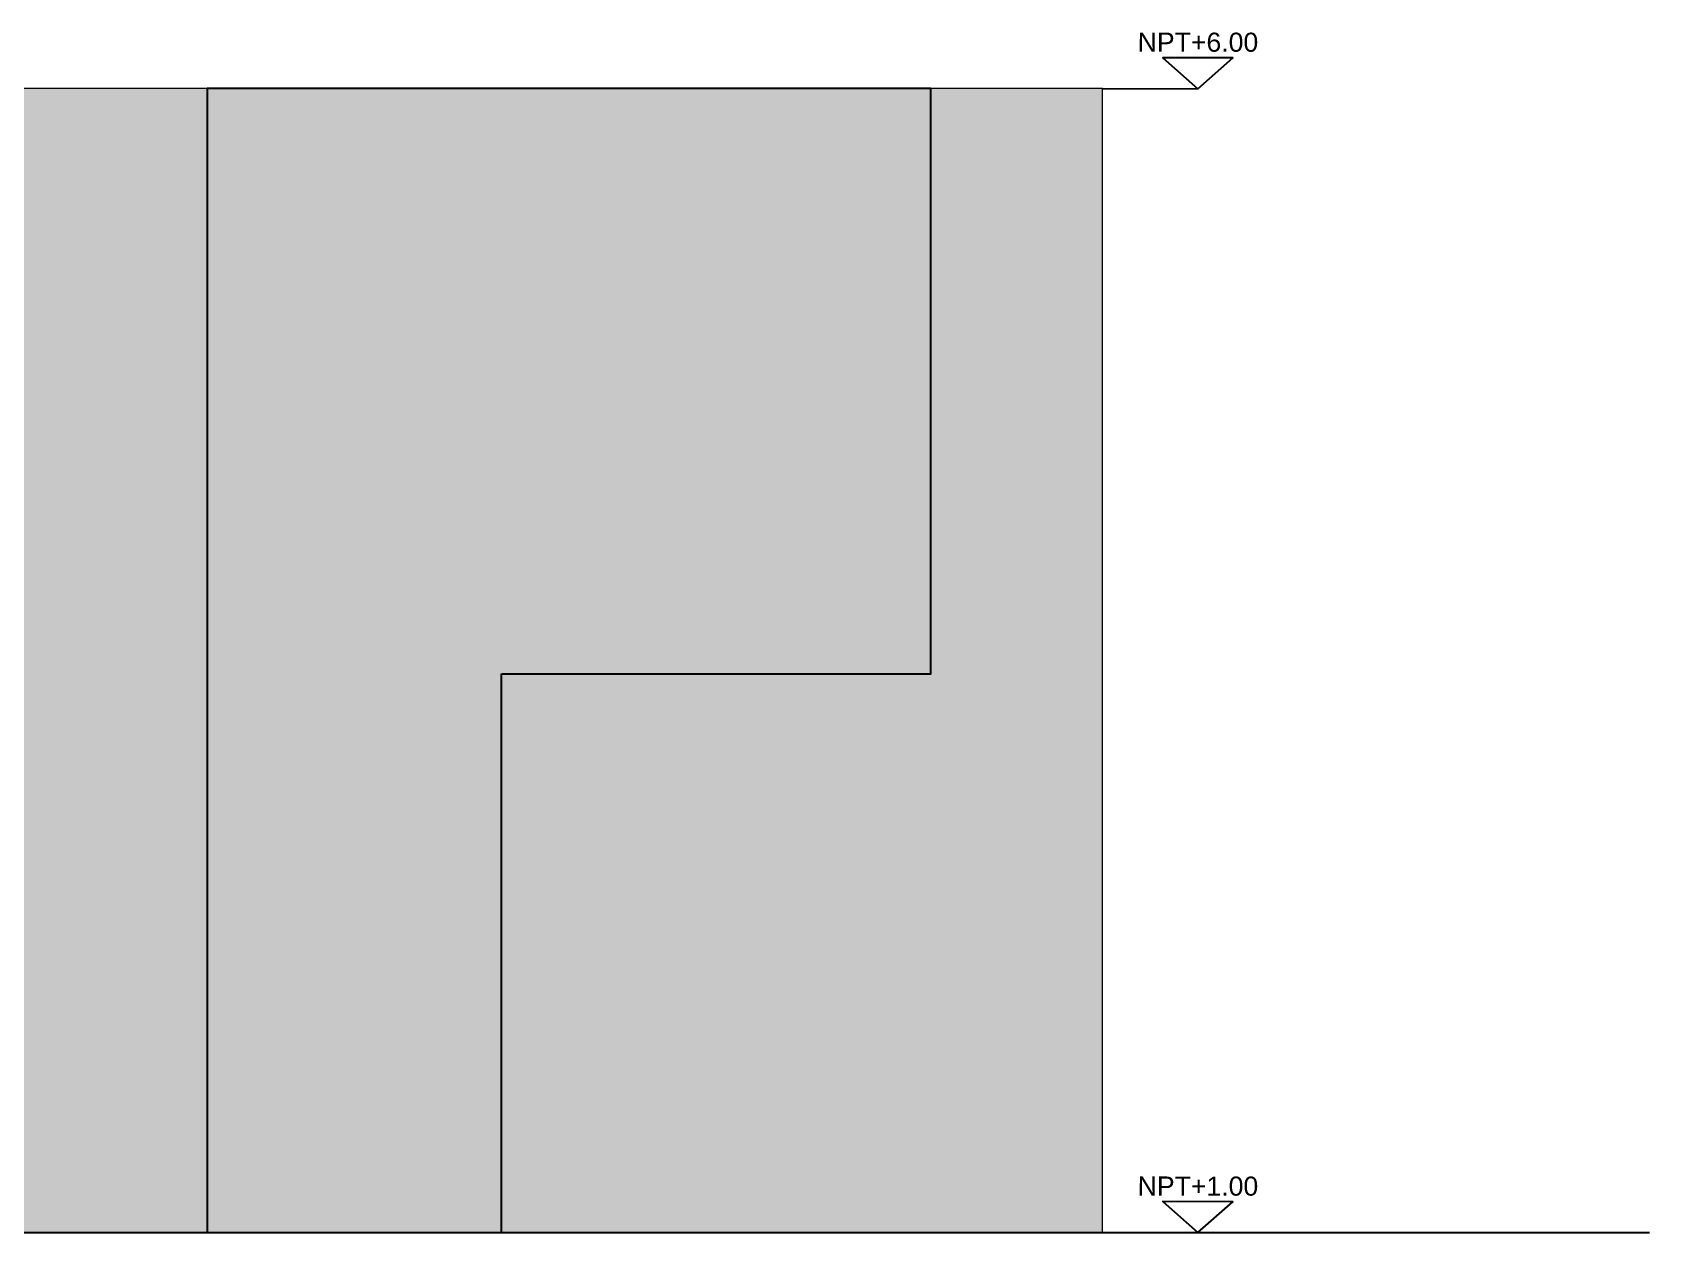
# Model space of a CAD drawing. Header units: millimetres. Extents: x 3463 to 12248, y 1379 to 3914.
# Drawn here: x 8213 to 9061, y 3285 to 3914 of the extents above; entities that cross this region are included whole.
import ezdxf
from ezdxf.enums import TextEntityAlignment as Align

# ---------------------------------------------------------------- set-up
doc = ezdxf.new("R2010")
doc.units = ezdxf.units.MM
doc.layers.add('A-ANNO-SYMB', color=3, linetype='Continuous')
doc.layers.add('A-ANNO-TEXT', color=3, linetype='Continuous')
doc.layers.add('MURO', color=1, linetype='Continuous', lineweight=25)
doc.layers.add('vetro', color=140, linetype='Continuous', lineweight=15)
doc.styles.add('ARIAL', font='Arial.ttf')

msp = doc.modelspace()

# ---------------------------------------------------------------- hatches: boundary and pattern name
at = {"layer": 'MURO'}
h = msp.add_hatch(color=256, dxfattribs=at)
h.dxf.hatch_style = 1
h.paths.add_polyline_path([(8304.63, 3884.58), (8684.31, 3884.58), (8774.44, 3884.58), (8774.44, 3284.58), (8304.63, 3284.58)])
at = {"layer": 'vetro'}
h = msp.add_hatch(color=256, dxfattribs=at)
h.dxf.hatch_style = 1
h.paths.add_polyline_path([(8304.63, 3884.58), (7891.32, 3884.58), (7891.32, 3586.45), (8150.75, 3586.45), (8150.75, 3577.58), (8173.92, 3577.58), (8173.92, 3284.58), (8304.63, 3284.58)])
h = msp.add_hatch(color=256, dxfattribs=at)
h.dxf.hatch_style = 1
h.paths.add_polyline_path([(8459.11, 3284.58), (8774.44, 3284.58), (8774.44, 3884.58), (8684.31, 3884.58), (8684.31, 3577.58), (8459.11, 3577.58)])

# ---------------------------------------------------------------- linework, layer by layer
at = {"ltscale": 2}
msp.add_line((6431.28, 3284.58), (9061.46, 3284.58), dxfattribs=at)
msp.add_line((6774.4, 3284.58), (8774.44, 3284.58))
at = {"layer": 'A-ANNO-SYMB', "ltscale": 0.8}
for p, q in [((8774.44, 3884.58), (8824.44, 3884.53)), ((8774.44, 3284.58), (8824.44, 3284.53))]:
    msp.add_line(p, q, dxfattribs=at)
at = {"layer": 'A-ANNO-SYMB'}
for points in [[(8824.44, 3884.53), (8842.85, 3900.74), (8806.05, 3900.78)], [(8824.44, 3284.53), (8842.85, 3300.74), (8806.05, 3300.78)]]:
    msp.add_lwpolyline(points, close=True, dxfattribs=at)
at = {"layer": 'MURO'}
msp.add_lwpolyline([(8459.11, 3577.58), (8684.31, 3577.58), (8684.31, 3884.58), (8304.63, 3884.58), (8304.63, 3284.58), (8459.11, 3284.58), (8459.11, 3577.58)], dxfattribs=at)
at = {"layer": 'vetro'}
for points in [[(8173.92, 3284.58), (8304.63, 3284.58), (8304.63, 3884.58), (7891.32, 3884.58), (7891.32, 3586.45), (8150.75, 3586.45), (8150.75, 3577.58), (8173.92, 3577.58), (8173.92, 3284.58)], [(8774.44, 3284.58), (8774.44, 3884.58), (8684.31, 3884.58), (8684.31, 3577.58), (8459.11, 3577.58), (8459.11, 3284.58), (8774.44, 3284.58)]]:
    msp.add_lwpolyline(points, dxfattribs=at)

# ---------------------------------------------------------------- texts
at = {"layer": 'A-ANNO-TEXT', "style": 'ARIAL'}
for s, p in [('NPT+6.00', (8824.46, 3903.96)), ('NPT+1.00', (8824.46, 3303.96))]:
    msp.add_text(s, height=10, rotation=359.93499, dxfattribs=at).set_placement(p, align=Align.CENTER)

doc.saveas('drawing.dxf')
